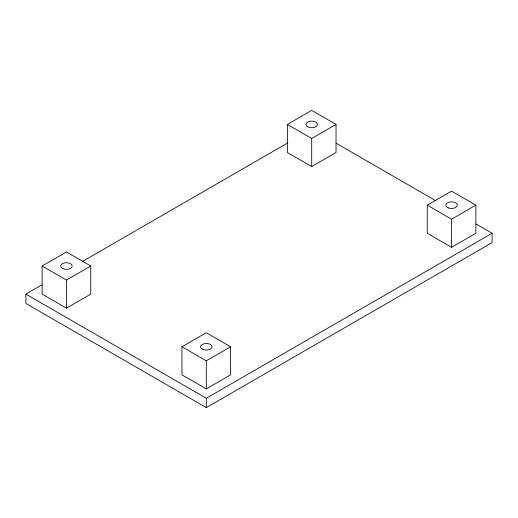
<?xml version="1.0" encoding="UTF-8"?>
<svg xmlns="http://www.w3.org/2000/svg" width="518" height="518" viewBox="0 0 518 518"><rect width="100%" height="100%" fill="white"/><g stroke="black" fill="none" stroke-linecap="round" stroke-linejoin="round"><path stroke-width="0.78" d="M42.113 266.019L66.44 251.981L90.76 266.019L90.76 294.107L66.44 308.152L42.113 294.107L42.113 266.019L66.44 280.063L90.76 266.019M287.38 124.424L311.7 110.379L336.027 124.424L336.027 152.506L311.7 166.55L287.38 152.506L287.38 124.424L311.7 138.461L336.027 124.424M476.016 223.97L492.1 233.255L492.1 242.618L206.3 407.621L25.9 303.47L25.9 294.107L42.01 284.803M82.64 261.35L287.885 142.851M181.973 346.769L206.3 332.724L230.62 346.769L230.62 374.857L206.3 388.895L181.973 374.857L181.973 346.769L206.3 360.813L230.62 346.769M427.24 205.167L451.56 191.123L475.887 205.167L475.887 233.255L451.56 247.3L427.24 233.255L427.24 205.167L451.56 219.211L475.887 205.167M25.9 294.107L206.3 398.258L492.1 233.255M336.176 143.233L435.463 200.557M451.56 219.211L451.56 247.3M311.7 138.461L311.7 166.55M206.3 360.813L206.3 388.895M206.3 398.258L206.3 407.621M66.44 280.063L66.44 308.152M62.387 268.363A5.73 3.309 0 0 0 71.976 266.88A5.73 3.309 0 0 0 64.957 262.827A5.73 3.309 0 0 0 62.387 268.363M202.247 349.106A5.73 3.309 0 0 0 211.836 347.623A5.73 3.309 0 0 0 204.817 343.57A5.73 3.309 0 0 0 202.247 349.106M307.647 126.761A5.73 3.309 0 0 0 317.236 125.278A5.73 3.309 0 0 0 310.217 121.225A5.73 3.309 0 0 0 307.647 126.761M448.692 208.035A5.73 3.309 0 0 0 457.297 205.167A5.73 3.309 0 0 0 448.692 202.298A5.73 3.309 0 0 0 448.692 208.035"/></g></svg>
